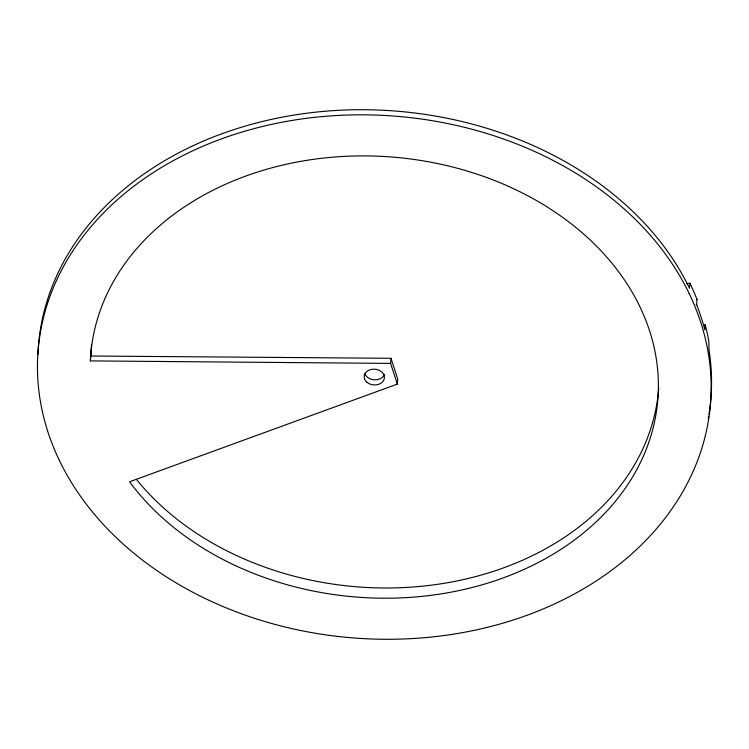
<?xml version="1.0" encoding="UTF-8"?>
<svg xmlns="http://www.w3.org/2000/svg" width="749" height="749" viewBox="0 0 749 749"><rect width="100%" height="100%" fill="white"/><g stroke="black" fill="none" stroke-linecap="round" stroke-linejoin="round"><path stroke-width="1.12" d="M397.326 384.115L390.613 363.405L90.376 360.896L90.432 359.614A284.423 220.73 4.4 0 1 477.207 174.217A284.423 220.73 4.4 0 1 591.298 526.304A284.423 220.73 4.4 0 1 130.382 482.908L129.549 481.785L397.326 384.115L397.719 379.013L391.006 358.294L90.76 356.009M90.376 360.896L91.163 350.672M390.613 363.405L391.006 358.294M686.533 283.712L689.876 283.15L689.483 288.262L688.153 285.547A337.247 261.719 4.4 0 0 316.415 112.088A337.247 261.719 4.4 0 0 37.965 354.558M704.612 325.628L705.174 324.654L704.781 329.757L704.041 326.957A337.247 261.719 4.4 0 0 697.778 307.633L696.692 304.815L696.944 299.328A337.247 261.719 4.4 0 0 690.063 283.553L689.876 283.15M696.533 299.338L697.085 299.703M696.139 304.45L696.692 304.815M705.174 324.654L705.296 325.103A337.247 261.719 4.4 0 1 708.826 341.441L708.985 349.83A337.247 261.719 4.4 0 1 708.985 414.422M658.727 387.963A284.423 220.73 4.4 0 1 448.061 582.638A284.423 220.73 4.4 0 1 136.833 479.94M91.022 354.942A284.423 220.73 4.4 0 1 91.097 352.17L91.219 349.399A284.423 220.73 4.4 0 1 91.518 344.783M384.462 374.378A10.158 7.883 4.4 0 1 374.566 379.837A10.158 7.883 4.4 0 1 364.866 373.592M708.629 416.594A337.247 261.719 4.4 0 1 708.245 418.757M689.277 293.777L687.76 290.659A337.247 261.719 4.4 0 0 129.221 189.815A337.247 261.719 4.4 0 0 269.556 622.896A337.247 261.719 4.4 0 0 708.591 354.942L708.039 351.656A337.247 261.719 4.4 0 0 689.277 293.777M367.038 382.346A10.158 7.883 4.4 0 0 384.068 379.49A10.158 7.883 4.4 0 0 371.804 369.332A10.158 7.883 4.4 0 0 367.038 382.346"/></g></svg>
